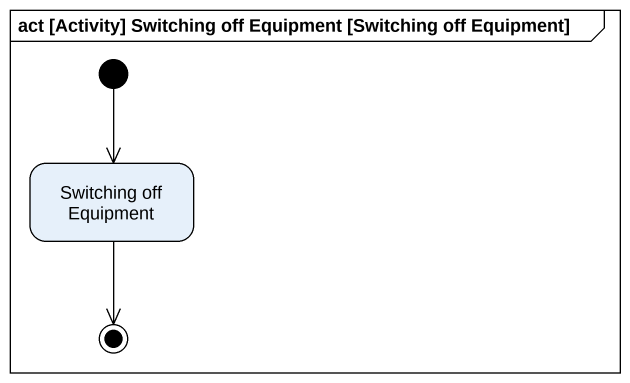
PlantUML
@startuml
mainframe act [Activity] Switching off Equipment [Switching off Equipment]
hide empty description
state "Switching off Equipment" as Switching_off_Equipment
[*] --> Switching_off_Equipment
Switching_off_Equipment --> [*]
@enduml
